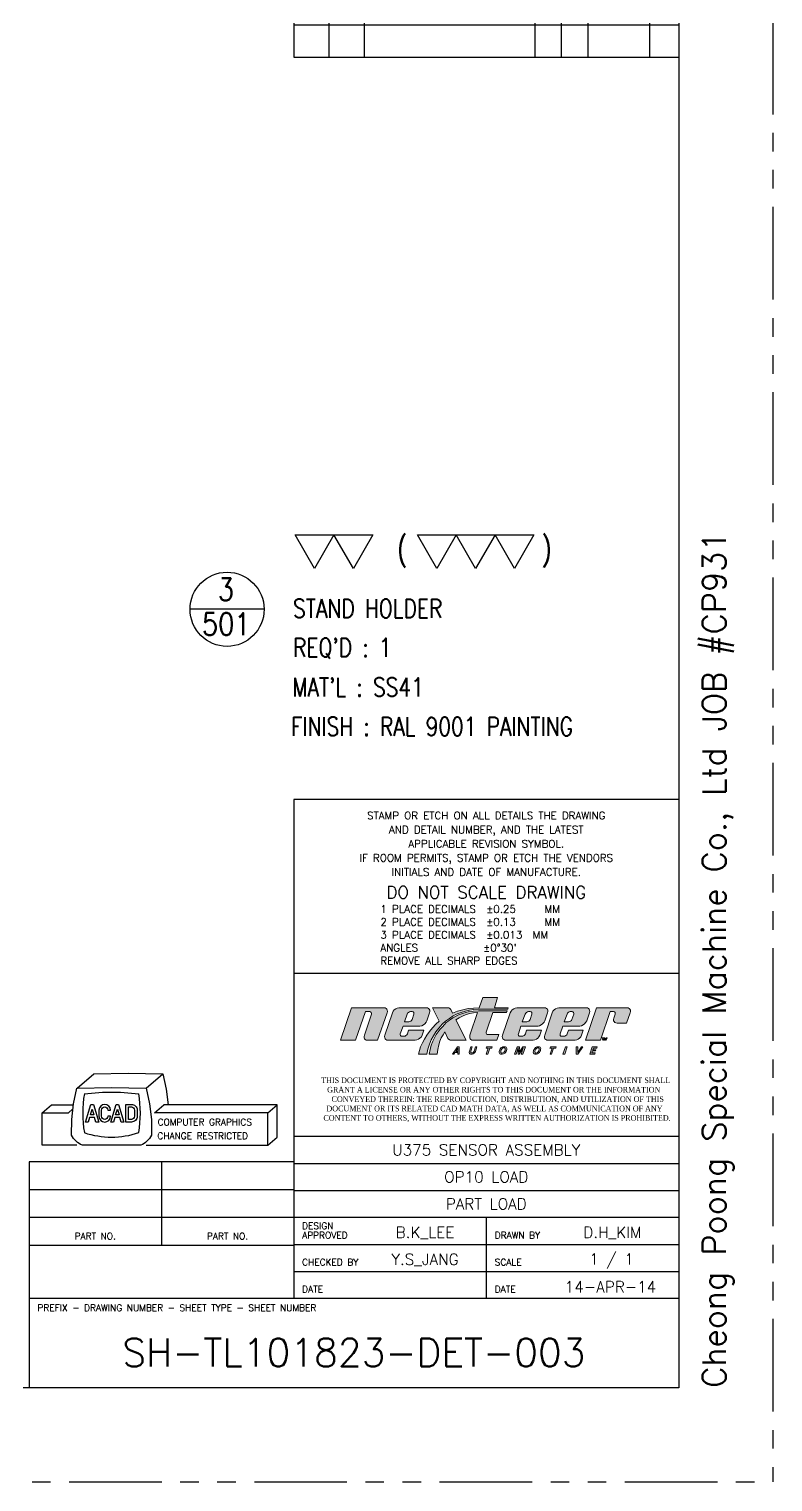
# Model space of a CAD drawing. Header units: millimetres. Extents: x 0 to 420, y 0 to 297.
# Drawn here: x 319.6 to 420, y 0 to 196 of the extents above; entities that cross this region are included whole.
import ezdxf
from ezdxf.enums import TextEntityAlignment as Align

# ---------------------------------------------------------------- set-up
doc = ezdxf.new("R2010")
doc.units = ezdxf.units.MM
doc.header["$LTSCALE"] = 10
doc.linetypes.add('PHANTOM', pattern=[2.5, 1.25, -0.25, 0.25, -0.25, 0.25, -0.25])
doc.layers.get('0').update_dxf_attribs({"linetype": 'CONTINUOUS'})
for name, color, linetype in [('6', 6, 'CONTINUOUS'), ('BORDER', 90, 'CONTINUOUS'), ('BORDER_TXT', 130, 'CONTINUOUS'), ('VIEW_BNDS', 253, 'PHANTOM')]:
    doc.layers.add(name, color=color, linetype=linetype)
doc.styles.add('BORDER', font='ROMAND')
doc.styles.add('BORDER_TXT', font='ROMANS')
doc.styles.get("Standard").update_dxf_attribs({"font": 'romans.shx', "width": 0.85, "bigfont": 'fhg.shx'})

# ---------------------------------------------------------------- blocks, each defined once
blk = doc.blocks.new('ACADLOGO')
at = {"layer": 'BORDER', "color": 50}
for p, q in [((-2.302, 0.782), (-2.125, 0.935)), ((-1.569, 0.782), (-1.392, 0.935)), ((-2.673, 0.521), (-2.575, 0.607)), ((-2.673, 0.177), (-2.673, 0.521)), ((-2.673, 0.521), (-2.393, 0.521)), ((-2.575, 0.607), (-2.342, 0.607)), ((-2.393, 0.521), (-2.349, 0.559)), ((-1.479, 0.521), (-1.38, 0.607)), ((-0.275, 0.521), (-1.479, 0.521)), ((-0.177, 0.607), (-1.38, 0.607)), ((-0.275, 0.521), (-0.177, 0.607)), ((-0.275, 0.177), (-0.275, 0.521)), ((-0.177, 0.262), (-0.177, 0.607)), ((-2.304, 0.177), (-2.673, 0.177)), ((-1.626, 0.177), (-2.245, 0.177)), ((-1.567, 0.177), (-0.275, 0.177)), ((-0.275, 0.177), (-0.177, 0.262))]:
    blk.add_line(p, q, dxfattribs=at)
for points in [[(-2.213, 0.423), (-2.157, 0.611), (-2.129, 0.611), (-2.072, 0.423), (-2.102, 0.423), (-2.116, 0.47), (-2.17, 0.47), (-2.184, 0.423)], [(-2.161, 0.498), (-2.143, 0.56), (-2.124, 0.498)], [(-1.944, 0.423), (-1.888, 0.611), (-1.86, 0.611), (-1.804, 0.423), (-1.833, 0.423), (-1.847, 0.47), (-1.901, 0.47), (-1.915, 0.423)], [(-1.892, 0.498), (-1.874, 0.56), (-1.855, 0.498)]]:
    blk.add_lwpolyline(points, close=True, dxfattribs=at)
for points in [[(-1.947, 0.484), (-1.975, 0.484, -1), (-2.041, 0.484), (-2.041, 0.55, -1), (-1.975, 0.55), (-1.947, 0.55, 1), (-2.069, 0.55), (-2.069, 0.484, 1), (-1.947, 0.484)], [(-1.785, 0.423), (-1.785, 0.611), (-1.724, 0.611, -0.414214), (-1.663, 0.55), (-1.663, 0.484, -0.414214), (-1.724, 0.423)], [(-1.757, 0.451), (-1.757, 0.583), (-1.724, 0.583, -0.414214), (-1.691, 0.55), (-1.691, 0.484, -0.414214), (-1.724, 0.451)]]:
    blk.add_lwpolyline(points, format="xyb", close=True, dxfattribs=at)
for points in [[(-2.125, 0.935, 0), (-1.759, 0.943, 0), (-1.392, 0.935, 0)], [(-1.392, 0.935, 0), (-1.354, 0.772, 0), (-1.335, 0.607, 0)], [(-2.36, 0.283, 0), (-2.359, 0.451, 0), (-2.34, 0.618, 0), (-2.303, 0.782, 0)], [(-2.302, 0.782, 0), (-1.936, 0.789, 0), (-1.569, 0.782, 0)], [(-1.569, 0.782, 0), (-1.531, 0.618, 0), (-1.512, 0.451, 0), (-1.512, 0.283, 0)], [(-2.225, 0.724, 0), (-2.032, 0.741, 0), (-1.839, 0.741, 0), (-1.646, 0.723, 0)], [(-2.245, 0.177, 0), (-2.264, 0.185, 0), (-2.281, 0.195, 0), (-2.297, 0.206, 0), (-2.313, 0.219, 0), (-2.327, 0.233, 0), (-2.339, 0.249, 0), (-2.35, 0.265, 0), (-2.36, 0.283, 0)], [(-1.512, 0.283, 0), (-1.521, 0.265, 0), (-1.532, 0.249, 0), (-1.545, 0.233, 0), (-1.559, 0.219, 0), (-1.574, 0.206, 0), (-1.59, 0.195, 0), (-1.608, 0.185, 0), (-1.626, 0.177, 0)]]:
    blk.add_polyline3d(points, dxfattribs=at)
for centre, radius, start, end in [((-1.021, 0.517), 1.221, 170.2704, 189.7338), ((-2.849, 0.517), 1.22, 350.2597, 9.7366), ((-1.936, 1.164), 0.901, 251.2504, 288.7505)]:
    blk.add_arc(centre, radius, start, end, dxfattribs=at)
at = {"layer": 'BORDER', "color": 50, "style": 'BORDER_TXT'}
for s, p in [('CHANGE RESTRICTED', (-1.449, 0.241)), ('COMPUTER GRAPHICS', (-1.446, 0.388))]:
    blk.add_text(s, height=0.07, dxfattribs=at).set_placement(p)
blk = doc.blocks.new('A3-BORDER')
at = {"layer": 'BORDER'}
for p, q in [((407.3, 284.3), (407.3, 12.7)), ((407.3, 12.7), (12.7, 12.7))]:
    blk.add_line(p, q, dxfattribs=at)
at = {"layer": 'VIEW_BNDS'}
for p in [(420, 297), (0, 0)]:
    blk.add_line(p, (420, 0), dxfattribs=at)
at = {"layer": 'BORDER_TXT', "style": 'BORDER_TXT'}
for tag, p, height, rotation in [('PX-NUMBER', (98.54, 290.01), 3.81, 180), ('VENDOR-JOB', (413.65, 12.7), 3.17, 90)]:
    blk.add_attdef(tag, p, '', height=height, rotation=rotation, dxfattribs=at)
blk = doc.blocks.new('MREVBLK')
at = {"layer": 'BORDER', "color": 70}
for p, q in [((-103.98125, 0), (-103.98125, -184.15)), ((-7.9375, 0), (-7.9375, -184.15)), ((-103.98125, -9.525), (0, -9.525)), ((-94.45625, -9.525), (-94.45625, -184.15)), ((-84.93125, -9.525), (-84.93125, -184.15)), ((-38.89375, -9.525), (-38.89375, -184.15)), ((-31.75127, -9.525), (-31.75127, -184.15)), ((-24.60879, -9.525), (-24.60879, -184.15)), ((-103.98125, -18.25625), (0, -18.25625)), ((-103.98125, -26.9875), (0, -26.9875)), ((-103.98125, -35.71875), (0, -35.71875)), ((-103.98125, -44.45), (0, -44.45)), ((-103.98125, -53.18125), (0, -53.18125)), ((-103.98125, -61.9125), (0, -61.9125)), ((-103.98125, -70.64375), (0, -70.64375)), ((-103.98125, -79.375), (0, -79.375)), ((-103.98125, -88.10625), (0, -88.10625)), ((-103.98125, -96.8375), (0, -96.8375)), ((-103.98125, -105.56875), (0, -105.56875)), ((-103.98125, -114.3), (0, -114.3)), ((-103.98125, -123.03125), (0, -123.03125)), ((-103.98125, -131.7625), (0, -131.7625)), ((-103.98125, -140.49375), (0, -140.49375)), ((-103.98125, -149.225), (0, -149.225)), ((-103.98125, -157.95625), (0, -157.95625)), ((-103.98125, -166.6875), (0, -166.6875)), ((-103.98125, -175.41875), (0, -175.41875)), ((-103.98125, -184.15), (0, -184.15))]:
    blk.add_line(p, q, dxfattribs=at)
at = {"layer": 'BORDER', "color": 70, "style": 'BORDER'}
blk.add_text('REVISIONS', height=2.54, dxfattribs=at).set_placement((-55.959375, -4.7625), align=Align.MIDDLE_CENTER)
for s, height, p in [('MF', 2.54, (-3.96875, -4.7625)), ('REV.', 1.651, (-99.21875, -12.42349)), ('SYM.', 1.651, (-99.21875, -15.302156)), ('DET.', 2.159, (-89.69375, -13.890625)), ('CHANGE', 2.159, (-61.9125, -13.890625)), ('BY', 2.159, (-35.32251, -13.890625)), ('CK', 2.159, (-28.18003, -13.890625)), ('DATE', 2.159, (-16.273145, -13.890625))]:
    blk.add_text(s, height=height, dxfattribs=at).set_placement(p, align=Align.MIDDLE)
at = {"layer": 'BORDER_TXT'}
for tag, p in [('SYM', (-99.21875, -22.621875)), ('DET', (-89.69375, -22.621875)), ('BY', (-35.32251, -22.621875)), ('CK', (-28.18003, -22.621875)), ('RDATE', (-16.273145, -22.621875)), ('SYM', (-99.21875, -31.353125)), ('DET', (-89.69375, -31.353125)), ('BY', (-35.32251, -31.353125)), ('CK', (-28.18003, -31.353125)), ('RDATE', (-16.273145, -31.353125)), ('SYM', (-99.21875, -40.084375)), ('DET', (-89.69375, -40.084375)), ('BY', (-35.32251, -40.084375)), ('CK', (-28.18003, -40.084375)), ('RDATE', (-16.273145, -40.084375)), ('SYM', (-99.21875, -48.815625)), ('DET', (-89.69375, -48.815625)), ('BY', (-35.32251, -48.815625)), ('CK', (-28.18003, -48.815625)), ('RDATE', (-16.273145, -48.815625)), ('SYM', (-99.21875, -57.546875)), ('DET', (-89.69375, -57.546875)), ('BY', (-35.32251, -57.546875)), ('CK', (-28.18003, -57.546875)), ('RDATE', (-16.273145, -57.546875)), ('SYM', (-99.21875, -66.278125)), ('DET', (-89.69375, -66.278125)), ('BY', (-35.32251, -66.278125)), ('CK', (-28.18003, -66.278125)), ('RDATE', (-16.273145, -66.278125)), ('SYM', (-99.21875, -75.009375)), ('DET', (-89.69375, -75.009375)), ('BY', (-35.32251, -75.009375)), ('CK', (-28.18003, -75.009375)), ('RDATE', (-16.273145, -75.009375)), ('SYM', (-99.21875, -83.740625)), ('DET', (-89.69375, -83.740625)), ('BY', (-35.32251, -83.740625)), ('CK', (-28.18003, -83.740625)), ('RDATE', (-16.273145, -83.740625)), ('SYM', (-99.21875, -92.471875)), ('DET', (-89.69375, -92.471875)), ('BY', (-35.32251, -92.471875)), ('CK', (-28.18003, -92.471875)), ('RDATE', (-16.273145, -92.471875)), ('SYM', (-99.21875, -101.203125)), ('DET', (-89.69375, -101.203125)), ('BY', (-35.32251, -101.203125)), ('CK', (-28.18003, -101.203125)), ('RDATE', (-16.273145, -101.203125)), ('SYM', (-99.21875, -109.934375)), ('DET', (-89.69375, -109.934375)), ('BY', (-35.32251, -109.934375)), ('CK', (-28.18003, -109.934375)), ('RDATE', (-16.273145, -109.934375)), ('SYM', (-99.21875, -118.665625)), ('DET', (-89.69375, -118.665625)), ('BY', (-35.32251, -118.665625)), ('CK', (-28.18003, -118.665625)), ('RDATE', (-16.273145, -118.665625)), ('SYM', (-99.21875, -127.396875)), ('DET', (-89.69375, -127.396875)), ('BY', (-35.32251, -127.396875)), ('CK', (-28.18003, -127.396875)), ('RDATE', (-16.273145, -127.396875)), ('SYM', (-99.21875, -136.128125)), ('DET', (-89.69375, -136.128125)), ('BY', (-35.32251, -136.128125)), ('CK', (-28.18003, -136.128125)), ('RDATE', (-16.273145, -136.128125)), ('SYM', (-99.21875, -144.859375)), ('DET', (-89.69375, -144.859375)), ('BY', (-35.32251, -144.859375)), ('CK', (-28.18003, -144.859375)), ('RDATE', (-16.273145, -144.859375)), ('SYM', (-99.21875, -153.590625)), ('DET', (-89.69375, -153.590625)), ('BY', (-35.32251, -153.590625)), ('CK', (-28.18003, -153.590625)), ('RDATE', (-16.273145, -153.590625)), ('SYM', (-99.21875, -162.321875)), ('DET', (-89.69375, -162.321875)), ('BY', (-35.32251, -162.321875)), ('CK', (-28.18003, -162.321875)), ('RDATE', (-16.273145, -162.321875)), ('SYM', (-99.21875, -171.053125)), ('DET', (-89.69375, -171.053125)), ('BY', (-35.32251, -171.053125)), ('CK', (-28.18003, -171.053125)), ('RDATE', (-16.273145, -171.053125)), ('SYM', (-99.21875, -179.784375)), ('DET', (-89.69375, -179.784375)), ('BY', (-35.32251, -179.784375)), ('CK', (-28.18003, -179.784375)), ('RDATE', (-16.273145, -179.784375))]:
    blk.add_attdef(tag, text='', height=2.25, dxfattribs=at).set_placement(p, align=Align.MIDDLE_CENTER)
for tag, p in [('ONE', (-83.40725, -22.621875)), ('2OF2', (-83.40725, -24.349075)), ('1OF2', (-83.40725, -20.894675)), ('ONE', (-83.40725, -31.353125)), ('1OF2', (-83.40725, -29.625925)), ('2OF2', (-83.40725, -33.080325)), ('ONE', (-83.40725, -40.084375)), ('1OF2', (-83.40725, -38.357175)), ('2OF2', (-83.40725, -41.811575)), ('1OF2', (-83.40725, -47.088425)), ('ONE', (-83.40725, -48.815625)), ('2OF2', (-83.40725, -50.542825)), ('1OF2', (-83.40725, -55.819675)), ('ONE', (-83.40725, -57.546875)), ('2OF2', (-83.40725, -59.274075)), ('ONE', (-83.40725, -66.278125)), ('1OF2', (-83.40725, -64.550925)), ('2OF2', (-83.40725, -68.005325)), ('ONE', (-83.40725, -75.009375)), ('1OF2', (-83.40725, -73.282175)), ('2OF2', (-83.40725, -76.736575)), ('1OF2', (-83.40725, -82.013425)), ('ONE', (-83.40725, -83.740625)), ('2OF2', (-83.40725, -85.467825)), ('1OF2', (-83.40725, -90.744675)), ('ONE', (-83.40725, -92.471875)), ('2OF2', (-83.40725, -94.199075)), ('ONE', (-83.40725, -101.203125)), ('2OF2', (-83.40725, -102.930325)), ('1OF2', (-83.40725, -99.475925)), ('ONE', (-83.40725, -109.934375)), ('1OF2', (-83.40725, -108.207175)), ('2OF2', (-83.40725, -111.661575)), ('ONE', (-83.40725, -118.665625)), ('1OF2', (-83.40725, -116.938425)), ('2OF2', (-83.40725, -120.392825)), ('1OF2', (-83.40725, -125.669675)), ('ONE', (-83.40725, -127.396875)), ('2OF2', (-83.40725, -129.124075)), ('1OF2', (-83.40725, -134.400925)), ('ONE', (-83.40725, -136.128125)), ('2OF2', (-83.40725, -137.855325)), ('ONE', (-83.40725, -144.859375)), ('1OF2', (-83.40725, -143.132175)), ('2OF2', (-83.40725, -146.586575)), ('ONE', (-83.40725, -153.590625)), ('1OF2', (-83.40725, -151.863425)), ('2OF2', (-83.40725, -155.317825)), ('1OF2', (-83.40725, -160.594675)), ('ONE', (-83.40725, -162.321875)), ('2OF2', (-83.40725, -164.049075)), ('1OF2', (-83.40725, -169.325925)), ('ONE', (-83.40725, -171.053125)), ('2OF2', (-83.40725, -172.780325)), ('ONE', (-83.40725, -179.784375)), ('1OF2', (-83.40725, -178.057175)), ('2OF2', (-83.40725, -181.511575))]:
    blk.add_attdef(tag, text='', height=2.25, dxfattribs=at).set_placement(p, align=Align.MIDDLE_LEFT)
blk = doc.blocks.new('MTITLEBLK')
h = blk.add_hatch(color=70)
h.paths.add_polyline_path([(-20.03, 94.42), (-19.94, 94.42), (-19.94, 93.87), (-19.57, 94.42), (-19.39, 94.42), (-19.66, 93.78), (-19.75, 93.78), (-19.57, 94.33), (-19.94, 93.78), (-20.03, 93.78), (-20.03, 94.33), (-20.21, 93.78), (-20.3, 93.78)], flags=17)
h.paths.add_polyline_path([(-20.58, 94.42), (-20.12, 94.42), (-20.21, 94.33), (-20.39, 94.33), (-20.58, 93.78), (-20.49, 94.33), (-20.67, 94.33)], flags=17)
h.paths.add_polyline_path([(-23.41, 92.04), (-22.04, 92.04), (-22.13, 91.67), (-23.05, 91.67), (-23.23, 91.22), (-22.41, 91.22), (-22.5, 90.94), (-23.32, 90.94), (-23.5, 90.39), (-22.59, 90.39), (-22.68, 90.03), (-24.05, 90.03)])
h.paths.add_polyline_path([(-27.71, 92.04), (-27.26, 92.04), (-27.26, 90.48), (-26.25, 92.04), (-25.88, 92.04), (-27.26, 90.03), (-27.71, 90.03)])
h.paths.add_polyline_path([(-30.64, 92.04), (-30.18, 92.04), (-30.82, 90.03), (-31.28, 90.03)])
h.paths.add_polyline_path([(-34.67, 92.04), (-33.11, 92.04), (-33.2, 91.67), (-33.84, 91.67), (-34.39, 90.03), (-34.76, 90.03), (-34.21, 91.67), (-34.85, 91.67)])
h.paths.add_polyline_path([(-37.96, 92.04), (-37.78, 92.04), (-37.59, 92.04), (-37.41, 91.95), (-37.32, 91.77), (-37.23, 91.58), (-37.32, 91.31), (-37.32, 91.03), (-37.5, 90.76), (-37.59, 90.48), (-37.87, 90.3), (-38.14, 90.12), (-38.42, 90.03), (-38.6, 90.03), (-38.87, 90.03), (-39.06, 90.12), (-39.24, 90.3), (-39.33, 90.48), (-39.33, 90.67), (-39.24, 90.85), (-39.24, 91.03), (-39.06, 91.31), (-38.87, 91.58), (-38.69, 91.86), (-38.33, 92.04)])
h.paths.add_polyline_path([(-38.05, 91.77), (-38.23, 91.77), (-38.42, 91.58), (-38.6, 91.4), (-38.69, 91.22), (-38.78, 91.03), (-38.87, 90.85), (-38.87, 90.67), (-38.78, 90.48), (-38.78, 90.39), (-38.69, 90.39), (-38.6, 90.3), (-38.51, 90.3), (-38.33, 90.39), (-38.14, 90.48), (-37.96, 90.67), (-37.87, 90.76), (-37.78, 91.03), (-37.78, 91.12), (-37.69, 91.31), (-37.69, 91.58), (-37.78, 91.67), (-37.87, 91.77), (-37.96, 91.77)], flags=16)
h.paths.add_polyline_path([(-43.63, 92.04), (-42.99, 92.04), (-43.08, 90.58), (-42.08, 92.04), (-41.44, 92.04), (-42.08, 90.03), (-42.53, 90.03), (-41.99, 91.77), (-43.08, 90.03), (-43.36, 90.03), (-43.36, 91.77), (-43.91, 90.03), (-44.36, 90.03)])
h.paths.add_polyline_path([(-47.11, 92.04), (-46.93, 92.04), (-46.83, 92.04), (-46.65, 91.95), (-46.56, 91.77), (-46.47, 91.58), (-46.47, 91.31), (-46.56, 91.03), (-46.65, 90.76), (-46.83, 90.48), (-47.02, 90.3), (-47.38, 90.12), (-47.66, 90.03), (-47.84, 90.03), (-48.12, 90.03), (-48.3, 90.12), (-48.39, 90.3), (-48.48, 90.48), (-48.48, 90.67), (-48.48, 90.85), (-48.39, 91.03), (-48.3, 91.31), (-48.21, 91.49), (-48.02, 91.77), (-47.75, 91.86), (-47.48, 92.04)], flags=16)
h.paths.add_polyline_path([(-47.2, 91.77), (-47.48, 91.77), (-47.66, 91.58), (-47.84, 91.31), (-48.02, 91.03), (-48.02, 90.85), (-48.02, 90.67), (-48.02, 90.48), (-47.93, 90.39), (-47.84, 90.39), (-47.84, 90.3), (-47.75, 90.3), (-47.48, 90.39), (-47.29, 90.48), (-47.2, 90.67), (-47.11, 90.76), (-46.93, 91.03), (-46.93, 91.12), (-46.93, 91.31), (-46.93, 91.58), (-47.02, 91.67), (-47.11, 91.77)], flags=0)
h.paths.add_polyline_path([(-51.96, 92.04), (-50.4, 92.04), (-50.49, 91.67), (-51.04, 91.67), (-51.59, 90.03), (-52.05, 90.03), (-51.5, 91.67), (-52.05, 91.67)], flags=16)
h.paths.add_polyline_path([(-56.17, 92.04), (-55.8, 92.04), (-56.17, 90.85), (-56.17, 90.67), (-56.17, 90.58), (-56.17, 90.48), (-56.08, 90.39), (-55.89, 90.39), (-55.8, 90.39), (-55.62, 90.39), (-55.43, 90.48), (-55.43, 90.58), (-55.34, 90.67), (-55.34, 90.76), (-55.25, 90.85), (-54.89, 92.04), (-54.52, 92.04), (-54.89, 90.76), (-55.07, 90.48), (-55.25, 90.3), (-55.53, 90.12), (-55.8, 90.03), (-55.98, 90.03), (-56.17, 90.03), (-56.26, 90.03), (-56.44, 90.12), (-56.53, 90.21), (-56.62, 90.39), (-56.62, 90.58), (-56.53, 90.85)], flags=16)
h.paths.add_polyline_path([(-59.73, 92.04), (-59.28, 92.04), (-59.28, 90.03), (-59.64, 90.03), (-59.64, 90.48), (-60.47, 90.48), (-60.74, 90.03), (-61.11, 90.03)], flags=16)
h.paths.add_polyline_path([(-59.64, 91.67), (-60.19, 90.76), (-59.64, 90.76)], flags=0)
h.paths.add_polyline_path([(-52.96, 105.31), (-48.94, 105.31), (-49.76, 102.56), (-46.1, 102.56), (-46.19, 102.2), (-54.06, 102.2), (-55.34, 102.1), (-56.53, 101.92), (-57.63, 101.65), (-58.73, 101.28), (-59.83, 100.91), (-60.92, 100.37), (-61.93, 99.63), (-63.03, 98.9), (-63.94, 98.08), (-64.77, 97.07), (-65.59, 96.07), (-66.23, 94.97), (-66.87, 93.87), (-67.33, 92.68), (-67.79, 91.4), (-68.06, 90.03), (-70.26, 90.03), (-69.98, 91.03), (-69.71, 92.04), (-69.25, 93.05), (-68.7, 94.05), (-68.06, 95.15), (-67.33, 96.16), (-66.51, 97.16), (-65.59, 98.08), (-64.68, 98.9), (-66.51, 102.56), (-62.48, 102.56), (-62.11, 102.56), (-61.93, 102.47), (-61.75, 102.29), (-61.56, 102.1), (-61.11, 101.1), (-59.73, 101.65), (-58.36, 102.01), (-56.9, 102.38), (-55.43, 102.47), (-53.88, 102.56)])
h.paths.add_polyline_path([(-54.06, 101.74), (-46.38, 101.74), (-46.56, 101.28), (-50.22, 101.28), (-52.05, 95.97), (-52.05, 95.7), (-51.96, 95.52), (-51.87, 95.33), (-51.59, 95.33), (-48.57, 95.33), (-49.12, 93.78), (-55.53, 93.78), (-55.89, 93.78), (-56.17, 93.96), (-56.35, 94.14), (-56.44, 94.42), (-56.44, 94.78), (-56.44, 95.15), (-54.34, 101.28), (-55.43, 101.19), (-56.44, 101.01), (-57.45, 100.73), (-58.45, 100.27), (-59.28, 99.82), (-60.19, 99.27), (-57.45, 93.78), (-61.47, 93.78), (-61.75, 93.78), (-62.02, 93.96), (-62.21, 94.05), (-62.39, 94.24), (-63.21, 96.07), (-63.67, 95.24), (-64.13, 94.42), (-64.49, 93.5), (-64.77, 92.5), (-65.04, 91.31), (-65.22, 90.03), (-67.42, 90.03), (-67.15, 91.31), (-66.87, 92.41), (-66.41, 93.5), (-65.96, 94.42), (-65.5, 95.33), (-64.95, 96.07), (-64.4, 96.8), (-63.85, 97.44), (-63.3, 97.99), (-62.85, 98.54), (-62.3, 98.9), (-61.84, 99.27), (-61.38, 99.54), (-61.02, 99.82), (-60.65, 100), (-59.46, 100.64), (-58.18, 101.1), (-56.9, 101.46), (-55.53, 101.65)], flags=17)
h.paths.add_polyline_path([(-43.72, 102.56), (-36.31, 102.56), (-36.04, 102.56), (-35.76, 102.38), (-35.49, 102.2), (-35.4, 101.92), (-35.4, 101.55), (-35.49, 101.19), (-36.22, 98.99), (-36.4, 98.63), (-36.77, 98.17), (-37.14, 97.9), (-37.59, 97.71), (-37.96, 97.62), (-42.63, 97.62), (-43.27, 95.52), (-43.36, 95.24), (-43.27, 95.06), (-43.08, 94.88), (-42.9, 94.88), (-42.35, 94.88), (-42.08, 94.88), (-41.8, 95.06), (-41.62, 95.24), (-41.44, 95.52), (-41.16, 96.52), (-37.05, 96.52), (-37.5, 95.15), (-37.78, 94.69), (-38.05, 94.33), (-38.42, 94.05), (-38.87, 93.87), (-39.33, 93.78), (-46.65, 93.78), (-47.02, 93.78), (-47.29, 93.96), (-47.48, 94.14), (-47.57, 94.42), (-47.66, 94.78), (-47.57, 95.15), (-45.55, 101.19), (-45.28, 101.65), (-45, 102.01), (-44.55, 102.29), (-44.18, 102.47)])
h.paths.add_polyline_path([(-40.61, 101.55), (-40.89, 101.46), (-41.16, 101.28), (-41.35, 101.1), (-41.53, 100.82), (-42.26, 98.72), (-41.07, 98.72), (-40.8, 98.81), (-40.52, 98.9), (-40.34, 99.08), (-40.16, 99.36), (-39.7, 100.82), (-39.7, 101.1), (-39.7, 101.28), (-39.88, 101.46), (-40.16, 101.55)], flags=16)
h.paths.add_polyline_path([(-22.22, 102.56), (-14.08, 102.56), (-13.71, 102.56), (-13.44, 102.38), (-13.26, 102.2), (-13.07, 101.92), (-13.07, 101.55), (-13.17, 101.19), (-14.17, 98.35), (-16.64, 98.35), (-17.01, 98.44), (-17.28, 98.54), (-17.47, 98.81), (-17.65, 98.99), (-17.65, 99.36), (-17.56, 99.72), (-17.19, 100.82), (-17.19, 101.1), (-17.19, 101.28), (-17.37, 101.46), (-17.65, 101.55), (-18.56, 101.55), (-21.13, 93.78), (-25.24, 93.78)])
h.paths.add_polyline_path([(-32.38, 102.56), (-25.06, 102.56), (-24.69, 102.56), (-24.42, 102.38), (-24.24, 102.2), (-24.14, 101.92), (-24.05, 101.55), (-24.14, 101.19), (-24.88, 98.99), (-25.15, 98.63), (-25.43, 98.17), (-25.79, 97.9), (-26.25, 97.71), (-26.71, 97.62), (-31.28, 97.62), (-32.01, 95.52), (-32.01, 95.24), (-32.01, 95.06), (-31.83, 94.88), (-31.56, 94.88), (-31.1, 94.88), (-30.82, 94.88), (-30.55, 95.06), (-30.27, 95.24), (-30.18, 95.52), (-29.82, 96.52), (-25.79, 96.52), (-26.25, 95.15), (-26.43, 94.69), (-26.8, 94.33), (-27.16, 94.05), (-27.53, 93.87), (-27.99, 93.78), (-35.4, 93.78), (-35.67, 93.78), (-35.95, 93.96), (-36.22, 94.14), (-36.31, 94.42), (-36.31, 94.78), (-36.22, 95.15), (-34.21, 101.19), (-34.03, 101.65), (-33.66, 102.01), (-33.29, 102.29), (-32.84, 102.47)])
h.paths.add_polyline_path([(-29.36, 101.55), (-29.63, 101.46), (-29.91, 101.28), (-30.09, 101.1), (-30.18, 100.82), (-30.92, 98.72), (-29.82, 98.72), (-29.54, 98.81), (-29.27, 98.9), (-28.99, 99.08), (-28.9, 99.36), (-28.35, 100.82), (-28.35, 101.1), (-28.44, 101.28), (-28.63, 101.46), (-28.81, 101.55)], flags=16)
h.paths.add_polyline_path([(-75.56, 102.56), (-68.15, 102.56), (-67.88, 102.56), (-67.6, 102.38), (-67.42, 102.2), (-67.24, 101.92), (-67.24, 101.55), (-67.33, 101.19), (-68.06, 98.99), (-68.24, 98.63), (-68.61, 98.17), (-68.98, 97.9), (-69.43, 97.71), (-69.89, 97.62), (-74.46, 97.62), (-75.2, 95.52), (-75.2, 95.24), (-75.11, 95.06), (-74.92, 94.88), (-74.74, 94.88), (-74.19, 94.88), (-73.92, 94.88), (-73.73, 95.06), (-73.46, 95.24), (-73.28, 95.52), (-73, 96.52), (-68.88, 96.52), (-69.34, 95.15), (-69.52, 94.69), (-69.89, 94.33), (-70.26, 94.05), (-70.71, 93.87), (-71.17, 93.78), (-78.49, 93.78), (-78.86, 93.78), (-79.13, 93.96), (-79.31, 94.14), (-79.41, 94.42), (-79.5, 94.78), (-79.41, 95.15), (-77.3, 101.19), (-77.12, 101.65), (-76.84, 102.01), (-76.39, 102.29), (-76.02, 102.47)])
h.paths.add_polyline_path([(-72.45, 101.55), (-72.73, 101.46), (-73, 101.28), (-73.28, 101.1), (-73.37, 100.82), (-74.1, 98.72), (-72.91, 98.72), (-72.63, 98.81), (-72.36, 98.9), (-72.18, 99.08), (-71.99, 99.36), (-71.54, 100.82), (-71.54, 101.1), (-71.54, 101.28), (-71.72, 101.46), (-71.99, 101.55)], flags=16)
h.paths.add_polyline_path([(-88.37, 102.56), (-79.68, 102.56), (-79.31, 102.56), (-79.04, 102.38), (-78.86, 102.2), (-78.76, 101.92), (-78.67, 101.55), (-78.76, 101.19), (-81.33, 93.78), (-84.07, 93.78), (-84.44, 93.78), (-84.71, 93.96), (-84.89, 94.14), (-84.99, 94.42), (-84.99, 94.78), (-84.89, 95.15), (-82.97, 100.82), (-82.97, 101.1), (-83.06, 101.28), (-83.25, 101.46), (-83.43, 101.55), (-84.62, 101.55), (-87.27, 93.78), (-91.3, 93.78)])
at = {"color": 7, "lineweight": 0}
for points in [[(-88.37, 102.56), (-79.68, 102.56), (-79.31, 102.56), (-79.04, 102.38), (-78.86, 102.2), (-78.76, 101.92), (-78.67, 101.55), (-78.76, 101.19), (-81.33, 93.78), (-84.07, 93.78), (-84.44, 93.78), (-84.71, 93.96), (-84.89, 94.14), (-84.99, 94.42), (-84.99, 94.78), (-84.89, 95.15), (-82.97, 100.82), (-82.97, 101.1), (-83.06, 101.28), (-83.25, 101.46), (-83.43, 101.55), (-84.62, 101.55), (-87.27, 93.78), (-91.3, 93.78), (-88.37, 102.56)], [(-75.56, 102.56), (-68.15, 102.56), (-67.88, 102.56), (-67.6, 102.38), (-67.42, 102.2), (-67.24, 101.92), (-67.24, 101.55), (-67.33, 101.19), (-68.06, 98.99), (-68.24, 98.63), (-68.61, 98.17), (-68.98, 97.9), (-69.43, 97.71), (-69.89, 97.62), (-74.46, 97.62), (-75.2, 95.52), (-75.2, 95.24), (-75.11, 95.06), (-74.92, 94.88), (-74.74, 94.88), (-74.19, 94.88), (-73.92, 94.88), (-73.73, 95.06), (-73.46, 95.24), (-73.28, 95.52), (-73, 96.52), (-68.88, 96.52), (-69.34, 95.15), (-69.52, 94.69), (-69.89, 94.33), (-70.26, 94.05), (-70.71, 93.87), (-71.17, 93.78), (-78.49, 93.78), (-78.86, 93.78), (-79.13, 93.96), (-79.31, 94.14), (-79.41, 94.42), (-79.5, 94.78), (-79.41, 95.15), (-77.3, 101.19), (-77.12, 101.65), (-76.84, 102.01), (-76.39, 102.29), (-76.02, 102.47), (-75.56, 102.56)], [(-52.96, 105.31), (-48.94, 105.31), (-49.76, 102.56), (-46.1, 102.56), (-46.19, 102.2), (-54.06, 102.2), (-55.34, 102.1), (-56.53, 101.92), (-57.63, 101.65), (-58.73, 101.28), (-59.83, 100.91), (-60.92, 100.37), (-61.93, 99.63), (-63.03, 98.9), (-63.94, 98.08), (-64.77, 97.07), (-65.59, 96.07), (-66.23, 94.97), (-66.87, 93.87), (-67.33, 92.68), (-67.79, 91.4), (-68.06, 90.03), (-70.26, 90.03), (-69.98, 91.03), (-69.71, 92.04), (-69.25, 93.05), (-68.7, 94.05), (-68.06, 95.15), (-67.33, 96.16), (-66.51, 97.16), (-65.59, 98.08), (-64.68, 98.9), (-66.51, 102.56), (-62.48, 102.56), (-62.11, 102.56), (-61.93, 102.47), (-61.75, 102.29), (-61.56, 102.1), (-61.11, 101.1), (-59.73, 101.65), (-58.36, 102.01), (-56.9, 102.38), (-55.43, 102.47), (-53.88, 102.56), (-52.96, 105.31)], [(-43.72, 102.56), (-36.31, 102.56), (-36.04, 102.56), (-35.76, 102.38), (-35.49, 102.2), (-35.4, 101.92), (-35.4, 101.55), (-35.49, 101.19), (-36.22, 98.99), (-36.4, 98.63), (-36.77, 98.17), (-37.14, 97.9), (-37.59, 97.71), (-37.96, 97.62), (-42.63, 97.62), (-43.27, 95.52), (-43.36, 95.24), (-43.27, 95.06), (-43.08, 94.88), (-42.9, 94.88), (-42.35, 94.88), (-42.08, 94.88), (-41.8, 95.06), (-41.62, 95.24), (-41.44, 95.52), (-41.16, 96.52), (-37.05, 96.52), (-37.5, 95.15), (-37.78, 94.69), (-38.05, 94.33), (-38.42, 94.05), (-38.87, 93.87), (-39.33, 93.78), (-46.65, 93.78), (-47.02, 93.78), (-47.29, 93.96), (-47.48, 94.14), (-47.57, 94.42), (-47.66, 94.78), (-47.57, 95.15), (-45.55, 101.19), (-45.28, 101.65), (-45, 102.01), (-44.55, 102.29), (-44.18, 102.47), (-43.72, 102.56)], [(-32.38, 102.56), (-25.06, 102.56), (-24.69, 102.56), (-24.42, 102.38), (-24.24, 102.2), (-24.14, 101.92), (-24.05, 101.55), (-24.14, 101.19), (-24.88, 98.99), (-25.15, 98.63), (-25.43, 98.17), (-25.79, 97.9), (-26.25, 97.71), (-26.71, 97.62), (-31.28, 97.62), (-32.01, 95.52), (-32.01, 95.24), (-32.01, 95.06), (-31.83, 94.88), (-31.56, 94.88), (-31.1, 94.88), (-30.82, 94.88), (-30.55, 95.06), (-30.27, 95.24), (-30.18, 95.52), (-29.82, 96.52), (-25.79, 96.52), (-26.25, 95.15), (-26.43, 94.69), (-26.8, 94.33), (-27.16, 94.05), (-27.53, 93.87), (-27.99, 93.78), (-35.4, 93.78), (-35.67, 93.78), (-35.95, 93.96), (-36.22, 94.14), (-36.31, 94.42), (-36.31, 94.78), (-36.22, 95.15), (-34.21, 101.19), (-34.03, 101.65), (-33.66, 102.01), (-33.29, 102.29), (-32.84, 102.47), (-32.38, 102.56)], [(-22.22, 102.56), (-14.08, 102.56), (-13.71, 102.56), (-13.44, 102.38), (-13.26, 102.2), (-13.07, 101.92), (-13.07, 101.55), (-13.17, 101.19), (-14.17, 98.35), (-16.64, 98.35), (-17.01, 98.44), (-17.28, 98.54), (-17.47, 98.81), (-17.65, 98.99), (-17.65, 99.36), (-17.56, 99.72), (-17.19, 100.82), (-17.19, 101.1), (-17.19, 101.28), (-17.37, 101.46), (-17.65, 101.55), (-18.56, 101.55), (-21.13, 93.78), (-25.24, 93.78), (-22.22, 102.56)], [(-72.45, 101.55), (-72.73, 101.46), (-73, 101.28), (-73.28, 101.1), (-73.37, 100.82), (-74.1, 98.72), (-72.91, 98.72), (-72.63, 98.81), (-72.36, 98.9), (-72.18, 99.08), (-71.99, 99.36), (-71.54, 100.82), (-71.54, 101.1), (-71.54, 101.28), (-71.72, 101.46), (-71.99, 101.55), (-72.45, 101.55)], [(-54.06, 101.74), (-46.38, 101.74), (-46.56, 101.28), (-50.22, 101.28), (-52.05, 95.97), (-52.05, 95.7), (-51.96, 95.52), (-51.87, 95.33), (-51.59, 95.33), (-48.57, 95.33), (-49.12, 93.78), (-55.53, 93.78), (-55.89, 93.78), (-56.17, 93.96), (-56.35, 94.14), (-56.44, 94.42), (-56.44, 94.78), (-56.44, 95.15), (-54.34, 101.28), (-55.43, 101.19), (-56.44, 101.01), (-57.45, 100.73), (-58.45, 100.27), (-59.28, 99.82), (-60.19, 99.27), (-57.45, 93.78), (-61.47, 93.78), (-61.75, 93.78), (-62.02, 93.96), (-62.21, 94.05), (-62.39, 94.24), (-63.21, 96.07), (-63.67, 95.24), (-64.13, 94.42), (-64.49, 93.5), (-64.77, 92.5), (-65.04, 91.31), (-65.22, 90.03), (-67.42, 90.03), (-67.15, 91.31), (-66.87, 92.41), (-66.41, 93.5), (-65.96, 94.42), (-65.5, 95.33), (-64.95, 96.07), (-64.4, 96.8), (-63.85, 97.44), (-63.3, 97.99), (-62.85, 98.54), (-62.3, 98.9), (-61.84, 99.27), (-61.38, 99.54), (-61.02, 99.82), (-60.65, 100), (-59.46, 100.64), (-58.18, 101.1), (-56.9, 101.46), (-55.53, 101.65), (-54.06, 101.74)], [(-40.61, 101.55), (-40.89, 101.46), (-41.16, 101.28), (-41.35, 101.1), (-41.53, 100.82), (-42.26, 98.72), (-41.07, 98.72), (-40.8, 98.81), (-40.52, 98.9), (-40.34, 99.08), (-40.16, 99.36), (-39.7, 100.82), (-39.7, 101.1), (-39.7, 101.28), (-39.88, 101.46), (-40.16, 101.55), (-40.61, 101.55)], [(-29.36, 101.55), (-29.63, 101.46), (-29.91, 101.28), (-30.09, 101.1), (-30.18, 100.82), (-30.92, 98.72), (-29.82, 98.72), (-29.54, 98.81), (-29.27, 98.9), (-28.99, 99.08), (-28.9, 99.36), (-28.35, 100.82), (-28.35, 101.1), (-28.44, 101.28), (-28.63, 101.46), (-28.81, 101.55), (-29.36, 101.55)], [(-20.58, 94.42), (-20.12, 94.42), (-20.21, 94.33), (-20.39, 94.33), (-20.58, 93.78), (-20.58, 93.78), (-20.49, 94.33), (-20.67, 94.33), (-20.58, 94.42)], [(-20.03, 94.42), (-19.94, 94.42), (-19.94, 93.87), (-19.57, 94.42), (-19.39, 94.42), (-19.66, 93.78), (-19.75, 93.78), (-19.57, 94.33), (-19.94, 93.78), (-20.03, 93.78), (-20.03, 94.33), (-20.21, 93.78), (-20.3, 93.78), (-20.03, 94.42)], [(-59.73, 92.04), (-59.28, 92.04), (-59.28, 90.03), (-59.64, 90.03), (-59.64, 90.48), (-60.47, 90.48), (-60.74, 90.03), (-61.11, 90.03), (-59.73, 92.04)], [(-59.64, 91.67), (-60.19, 90.76), (-59.64, 90.76), (-59.64, 91.67)], [(-56.17, 92.04), (-55.8, 92.04), (-56.17, 90.85), (-56.17, 90.67), (-56.17, 90.58), (-56.17, 90.48), (-56.08, 90.39), (-55.89, 90.39), (-55.8, 90.39), (-55.62, 90.39), (-55.43, 90.48), (-55.43, 90.58), (-55.43, 90.58), (-55.34, 90.67), (-55.34, 90.76), (-55.25, 90.85), (-54.89, 92.04), (-54.52, 92.04), (-54.89, 90.76), (-55.07, 90.48), (-55.25, 90.3), (-55.53, 90.12), (-55.8, 90.03), (-55.98, 90.03), (-56.17, 90.03), (-56.26, 90.03), (-56.44, 90.12), (-56.53, 90.21), (-56.62, 90.39), (-56.62, 90.58), (-56.53, 90.85), (-56.17, 92.04)], [(-51.96, 92.04), (-50.4, 92.04), (-50.49, 91.67), (-51.04, 91.67), (-51.59, 90.03), (-52.05, 90.03), (-51.5, 91.67), (-52.05, 91.67), (-51.96, 92.04)], [(-47.11, 92.04), (-46.93, 92.04), (-46.83, 92.04), (-46.65, 91.95), (-46.56, 91.77), (-46.47, 91.58), (-46.47, 91.31), (-46.56, 91.03), (-46.65, 90.76), (-46.83, 90.48), (-47.02, 90.3), (-47.38, 90.12), (-47.66, 90.03), (-47.84, 90.03), (-48.12, 90.03), (-48.3, 90.12), (-48.39, 90.3), (-48.48, 90.48), (-48.48, 90.67), (-48.48, 90.85), (-48.39, 91.03), (-48.3, 91.31), (-48.21, 91.49), (-48.02, 91.77), (-47.75, 91.86), (-47.48, 92.04), (-47.11, 92.04)], [(-47.2, 91.77), (-47.48, 91.77), (-47.66, 91.58), (-47.84, 91.31), (-48.02, 91.03), (-48.02, 90.85), (-48.02, 90.67), (-48.02, 90.48), (-48.02, 90.48), (-47.93, 90.39), (-47.84, 90.39), (-47.84, 90.3), (-47.75, 90.3), (-47.48, 90.39), (-47.29, 90.48), (-47.2, 90.67), (-47.11, 90.76), (-46.93, 91.03), (-46.93, 91.12), (-46.93, 91.31), (-46.93, 91.58), (-47.02, 91.67), (-47.11, 91.77), (-47.2, 91.77)], [(-43.63, 92.04), (-42.99, 92.04), (-43.08, 90.58), (-42.08, 92.04), (-41.44, 92.04), (-42.08, 90.03), (-42.53, 90.03), (-41.99, 91.77), (-43.08, 90.03), (-43.36, 90.03), (-43.36, 91.77), (-43.91, 90.03), (-44.36, 90.03), (-43.63, 92.04)], [(-37.96, 92.04), (-37.78, 92.04), (-37.59, 92.04), (-37.41, 91.95), (-37.32, 91.77), (-37.23, 91.58), (-37.32, 91.31), (-37.32, 91.03), (-37.5, 90.76), (-37.59, 90.48), (-37.87, 90.3), (-38.14, 90.12), (-38.42, 90.03), (-38.6, 90.03), (-38.87, 90.03), (-39.06, 90.12), (-39.24, 90.3), (-39.33, 90.48), (-39.33, 90.67), (-39.24, 90.85), (-39.24, 91.03), (-39.06, 91.31), (-38.87, 91.58), (-38.69, 91.86), (-38.33, 92.04), (-37.96, 92.04)], [(-38.05, 91.77), (-38.23, 91.77), (-38.42, 91.58), (-38.6, 91.4), (-38.69, 91.22), (-38.78, 91.03), (-38.87, 90.85), (-38.87, 90.67), (-38.78, 90.48), (-38.78, 90.39), (-38.69, 90.39), (-38.6, 90.3), (-38.51, 90.3), (-38.33, 90.39), (-38.14, 90.48), (-37.96, 90.67), (-37.87, 90.76), (-37.78, 91.03), (-37.78, 91.12), (-37.69, 91.31), (-37.69, 91.58), (-37.78, 91.67), (-37.87, 91.77), (-37.96, 91.77), (-38.05, 91.77)], [(-34.67, 92.04), (-33.11, 92.04), (-33.2, 91.67), (-33.84, 91.67), (-34.39, 90.03), (-34.76, 90.03), (-34.21, 91.67), (-34.85, 91.67), (-34.67, 92.04)], [(-30.64, 92.04), (-30.18, 92.04), (-30.82, 90.03), (-31.28, 90.03), (-30.64, 92.04)], [(-27.71, 92.04), (-27.26, 92.04), (-27.26, 90.48), (-26.25, 92.04), (-25.88, 92.04), (-27.26, 90.03), (-27.71, 90.03), (-27.71, 92.04)], [(-23.41, 92.04), (-22.04, 92.04), (-22.13, 91.67), (-23.05, 91.67), (-23.23, 91.22), (-22.41, 91.22), (-22.5, 90.94), (-23.32, 90.94), (-23.5, 90.39), (-22.59, 90.39), (-22.68, 90.03), (-24.05, 90.03), (-23.41, 92.04)]]:
    blk.add_lwpolyline(points, close=True, dxfattribs=at)
at = {"layer": 'BORDER'}
for p, q in [((-103.98, 158.75), (-103.98, 24.13)), ((0, 158.75), (-103.98, 158.75)), ((0, 111.76), (-103.98, 111.76)), ((0, 67.82), (-103.98, 67.82)), ((-175.42, 60.96), (-175.42, 0)), ((-103.98, 60.96), (-175.42, 60.96)), ((-139.7, 60.96), (-139.7, 38.4)), ((0, 45.97), (-103.98, 45.97)), ((-51.99, 45.97), (-51.99, 24.13)), ((-103.98, 38.4), (-175.42, 38.4)), ((0, 24.13), (-175.42, 24.13))]:
    blk.add_line(p, q, dxfattribs=at)
at = {"layer": 'BORDER', "color": 70}
for p, q in [((-103.98, 60.54), (0, 60.54)), ((-103.98, 53.44), (-175.42, 53.44)), ((-103.98, 53.26), (0, 53.26)), ((-103.98, 45.92), (-175.42, 45.92)), ((-103.98, 38.69), (0, 38.69)), ((-103.98, 31.41), (0, 31.41))]:
    blk.add_line(p, q, dxfattribs=at)
at = {"layer": 'BORDER', "color": 70, "style": 'BORDER'}
for s, height, p in [('STAMP OR ETCH ON ALL DETAILS THE DRAWING', 2.032, (-51.99, 154.4)), ('AND DETAIL NUMBER, AND THE LATEST', 2.032, (-51.99, 150.59)), ('APPLICABLE REVISION SYMBOL.', 2.032, (-51.99, 146.78)), ('IF ROOM PERMITS, STAMP OR ETCH THE VENDORS', 2.032, (-51.99, 142.97)), ('INITIALS AND DATE OF MANUFACTURE.', 2.032, (-51.99, 139.16)), ('DO NOT SCALE DRAWING', 3.302, (-51.99, 133.69)), ('PART NO.', 1.778, (-157.56, 40.94)), ('PART NO.', 1.778, (-121.84, 40.94))]:
    blk.add_text(s, height=height, dxfattribs=at).set_placement(p, align=Align.MIDDLE_CENTER)
at = {"layer": 'BORDER', "color": 70}
for s, height, style, p in [('1 PLACE DECIMALS  %%P0.25   MM', 2.032, 'BORDER_TXT', (-80.57, 129.18)), ('2 PLACE DECIMALS  %%P0.13   MM', 2.032, 'BORDER_TXT', (-80.57, 125.69)), ('3 PLACE DECIMALS  %%P0.013  MM', 2.032, 'BORDER_TXT', (-80.57, 122.21)), ("ANGLES           %%P0%%D30'", 2.032, 'BORDER_TXT', (-80.57, 118.73)), ('REMOVE ALL SHARP EDGES', 2.032, 'BORDER_TXT', (-80.57, 115.24)), ('PREFIX - DRAWING NUMBER - SHEET TYPE - SHEET NUMBER', 1.778, 'BORDER', (-173.13, 21.59))]:
    blk.add_text(s, height=height, dxfattribs=dict(at, style=style)).set_placement(p, align=Align.MIDDLE_LEFT)
at = {"layer": 'BORDER', "color": 70, "style": 'BORDER'}
for s, p in [('DESIGN', (-101.7, 42.82)), ('APPROVED', (-101.7, 40.28)), ('DRAWN BY', (-49.7, 40.28)), ('CHECKED BY', (-101.7, 33)), ('SCALE', (-49.7, 33)), ('DATE', (-101.7, 25.72)), ('DATE', (-49.7, 25.72))]:
    blk.add_text(s, height=1.778, dxfattribs=at).set_placement(p)
at = {"layer": 'BORDER', "insert": (-97.09, 83.74), "char_height": 1.524, "width": 89.2184, "attachment_point": 1}
blk.add_mtext('\\pi0.53473;{\\fTimes|b0|i0|c0|p18;\\C70;THIS DOCUMENT IS PROTECTED BY COPYRIGHT AND NOTHING IN THIS DOCUMENT SHALL \\P\\pi2.1386;GRANT A LICENSE OR ANY OTHER RIGHTS TO THIS DOCUMENT OR THE INFORMATION \\P\\pi3.3414;CONVEYED THEREIN: THE REPRODUCTION, DISTRIBUTION, AND UTILIZATION OF THIS \\P\\pi1.9535;DOCUMENT OR ITS RELATED CAD MATH DATA, AS WELL AS COMMUNICATION OF ANY \\P\\pi1.1344;CONTENT TO OTHERS, WITHOUT THE EXPRESS WRITTEN AUTHORIZATION IS PROHIBITED\\fTimes New Roman|b0|i0|c0|p18;.}', dxfattribs=at)
at = {"layer": 'BORDER_TXT', "style": 'BORDER_TXT'}
for tag, p in [('FIRST', (-51.99, 64.18)), ('SECOND', (-51.99, 56.9)), ('THIRD', (-51.99, 49.61)), ('APPROVED', (-68.52, 41.8)), ('NAME', (-17.94, 41.8)), ('CHECKER', (-68.52, 34.52)), ('SCALE', (-18.17, 34.52)), ('CHECKED', (-68.52, 27.24)), ('DDATE', (-18.46, 27.24))]:
    blk.add_attdef(tag, text='', height=3, dxfattribs=at).set_placement(p, align=Align.MIDDLE)
for tag, p in [('PART3', (-157.56, 57.2)), ('PART4', (-121.84, 57.2)), ('PART1', (-157.56, 49.68)), ('PART2', (-121.84, 49.68))]:
    blk.add_attdef(tag, text='', height=3.5, dxfattribs=at).set_placement(p, align=Align.MIDDLE_CENTER)
at = {"layer": 'BORDER_TXT', "color": 135, "style": 'BORDER_TXT'}
blk.add_attdef('PX-NUMBER', text='', height=7.5, dxfattribs=at).set_placement((-87.71, 9.52), align=Align.MIDDLE_CENTER)

msp = doc.modelspace()

# ---------------------------------------------------------------- linework, layer by layer
at = {"layer": '6'}
msp.add_line((351.32, 117.726), (341.32, 117.726), dxfattribs=at)
for points in [[(358.126, 123.224), (355.505, 127.763), (360.746, 127.763)], [(363.366, 123.224), (360.746, 127.763), (365.986, 127.763)], [(374.627, 123.224), (372.007, 127.763), (377.248, 127.763)], [(379.868, 123.224), (377.248, 127.763), (382.488, 127.763)], [(385.108, 123.224), (382.488, 127.763), (387.728, 127.763)]]:
    msp.add_lwpolyline(points, close=True, dxfattribs=at)
msp.add_circle((346.32, 117.726), 5, dxfattribs=at)

# ---------------------------------------------------------------- block references
ref = msp.add_blockref('A3-BORDER', (0, 0))
ref.add_attrib('VENDOR-JOB', 'Cheong Poong Special Machine Co., Ltd JOB #CP931', (413.65, 12.7), dxfattribs={"layer": 'BORDER_TXT', "height": 3.175, "rotation": 90, "style": 'BORDER_TXT'})
for name, p, xscale, yscale, zscale in [('MREVBLK', (407.3, 284.3), 0.5, 0.5, 0.5), ('ACADLOGO', (355.309, 43.18), 12.70000000000073, 12.70000000000073, 12.70000000000073)]:
    msp.add_blockref(name, p, dxfattribs=dict(xscale=xscale, yscale=yscale, zscale=zscale))
at = {"xscale": 0.5, "yscale": 0.5, "zscale": 0.5}
msp.add_blockref('MTITLEBLK', (407.3, 12.7), dxfattribs=at).add_auto_attribs({'PX-NUMBER': 'SH-TL101823-DET-003', 'FIRST': 'U375 SENSOR ASSEMBLY', 'SECOND': 'OP10 LOAD', 'THIRD': 'PART LOAD', 'APPROVED': 'B.K_LEE', 'NAME': 'D.H_KIM', 'CHECKER': 'Y.S_JANG', 'SCALE': '1 / 1', 'DDATE': '14-APR-14'})

# ---------------------------------------------------------------- texts
at = {"width": 0.85}
for s, p in [('3', (346.158, 118.921)), ('501', (346.215, 114.241))]:
    msp.add_text(s, height=3, dxfattribs=at).set_placement(p, align=Align.CENTER)
at = {"ltscale": 0.2, "width": 0.8}
for s, p in [('STAND HOLDER', (355.223, 116.582)), ("REQ'D : 1", (355.223, 111.322)), ("MAT'L : SS41", (355.12, 105.975)), ('FINISH : RAL 9001 PAINTING', (354.944, 100.669))]:
    msp.add_text(s, height=2.5, dxfattribs=at).set_placement(p)
at = {"layer": '6', "width": 0.75}
for s, p in [('(', (369.959, 125.669)), (')', (389.458, 125.669))]:
    msp.add_text(s, height=3, dxfattribs=at).set_placement(p, align=Align.MIDDLE)

doc.saveas('drawing.dxf')
